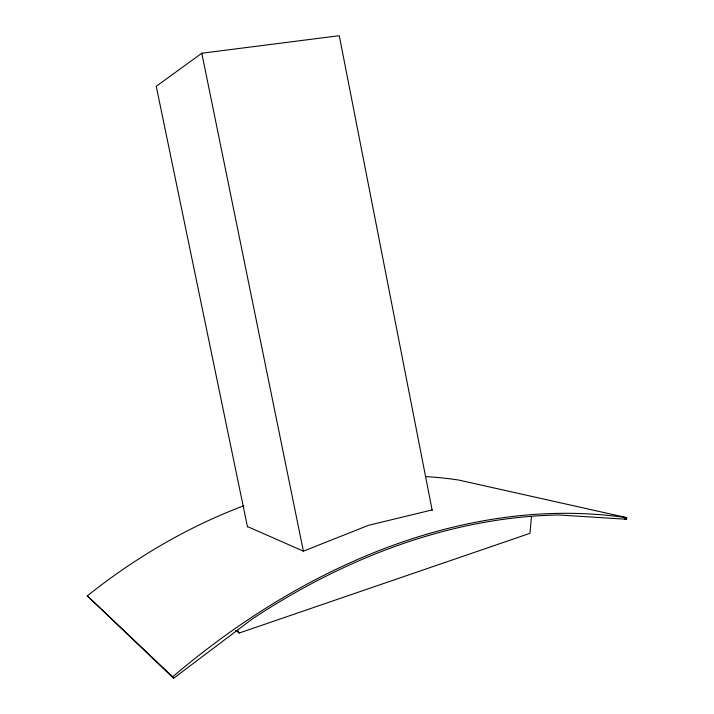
<?xml version="1.0" encoding="UTF-8"?>
<svg xmlns="http://www.w3.org/2000/svg" width="714" height="714" viewBox="0 0 714 714"><rect width="100%" height="100%" fill="white"/><g stroke="black" fill="none" stroke-linecap="round" stroke-linejoin="round"><path stroke-width="1.07" d="M173.6 678.3L172.645 676.765L87.286 595.815L173.6 678.3L251.98 619.172A754.341 529.636 -63.3 0 1 558.919 514.99L626.58 519.256L626.714 517.641L458.656 480.04A574.672 441.582 -60.7 0 0 426.035 476.595M531.43 517.293L529.966 533.322L239.226 633.023L235.575 630.471M432.193 510.376L339.266 35.7L201.803 53.229L156.241 86.305L247.49 526.896M432.104 509.921L368.415 525.343L303.396 551.154L247.419 526.548M624.411 518.766L626.58 519.256M237.548 630.239L239.226 633.023M201.803 53.229L303.504 551.681M172.672 676.81A755.073 530.35 -63.3 0 1 626.714 517.695M87.304 595.851A574.672 441.582 -60.7 0 1 243.661 505.824"/></g></svg>
